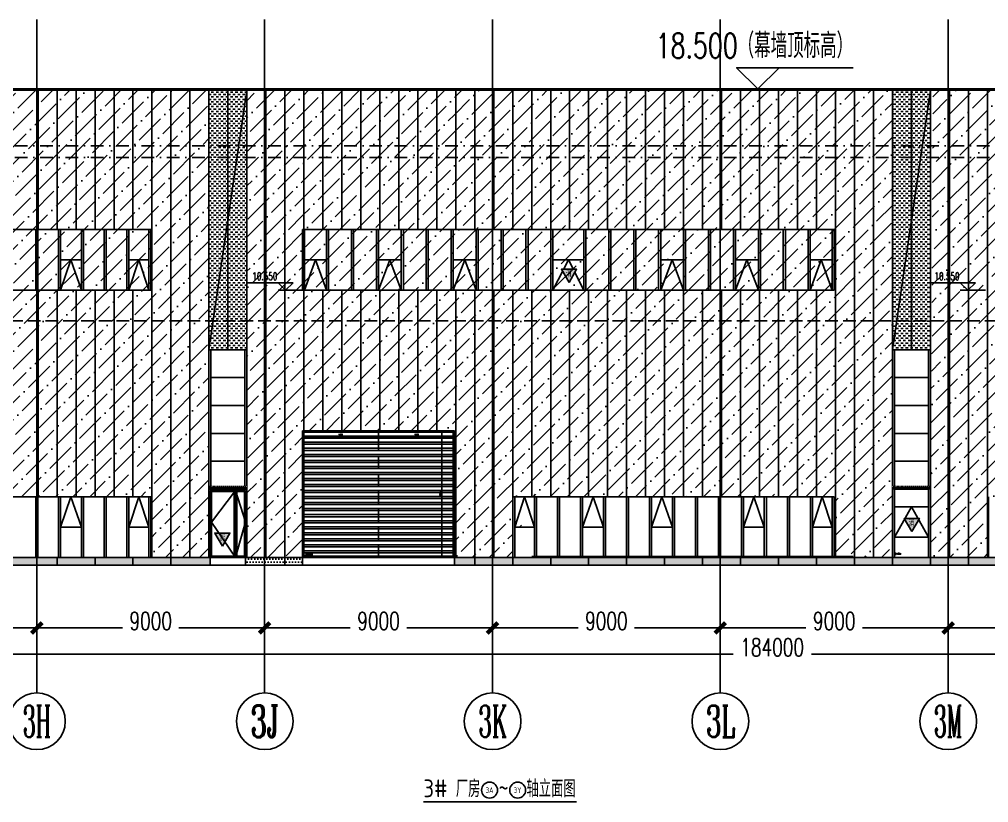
# Model space of a CAD drawing. Extents: x -2072575 to 87763, y 445513 to 805276.
# Drawn here: x -325903 to -287615, y 493534 to 524462 of the extents above; entities that cross this region are included whole.
import ezdxf
from ezdxf.enums import TextEntityAlignment as Align

# ---------------------------------------------------------------- set-up
doc = ezdxf.new("R2010")
doc.units = 0
doc.header["$LTSCALE"] = 1000
for name, pattern in [('__DASH', [0.35, 0.25, -0.1]), ('CENTER', [2, 1.25, -0.25, 0.25, -0.25]), ('DASHDOT', [1, 0.5, -0.25, 0, -0.25]), ('DOT', [0.25, 0, -0.25]), ('DOTE', [2.42, 2, -0.2, 0.02, -0.2])]:
    doc.linetypes.add(name, pattern=pattern)
doc.layers.get('Defpoints').update_dxf_attribs({"color": 210})
for name, color, linetype in [('!ZN1-填充-8', 8, 'Continuous'), ('!ZN1-文字-7', 7, 'Continuous'), ('!ZN1-标注-173', 173, 'Continuous'), ('!ZN3-玻璃幕墙-4', 4, 'Continuous'), ('!ZN4-辅助材料-1', 1, 'Continuous'), ('!ZN5-铝材断面-6', 6, 'Continuous'), ('!ZN7-索引-3', 3, 'Continuous'), ('3符号', 3, 'Continuous'), ('3铝板幕墙', 3, 'Continuous'), ('4玻璃幕墙', 4, 'Continuous'), ('A-AXIS-DOTE', 14, 'DOTE'), ('A-HATCH-2', 251, 'Continuous'), ('A-LIN-V', 9, 'Continuous'), ('A-WINDOW', 140, 'Continuous'), ('A-云线', 50, 'Continuous'), ('A-门窗表显示尺寸', 160, 'Continuous'), ('AS-WALL', 40, 'Continuous'), ('DIM', 173, 'Continuous'), ('DIM_ELEV', 3, 'Continuous'), ('DIM_SYMB', 3, 'Continuous'), ('DOT', 8, 'DOT'), ('DOTE', 1, 'CENTER'), ('IE-填充-JYZS', 7, 'Continuous'), ('PUB_TEXT', 7, 'Continuous'), ('压型钢板', 23, 'Continuous')]:
    doc.layers.add(name, color=color, linetype=linetype)
doc.layers.add('A-WALL-HATCH', color=8, linetype='Continuous', lineweight=13)
doc.layers.add('A-加建区域', color=47, linetype='Continuous', plot=False)
doc.styles.add('_TCH_AXIS', font='COMPLEX', dxfattribs={"bigfont": 'GBCBIG'})
doc.styles.add('_TCH_DIM', font='SIMPLEX', dxfattribs={"bigfont": 'GBCBIG'})
doc.styles.add('A-DIM_T3', font='SIMPLEX', dxfattribs={"width": 0.705882, "bigfont": 'GBCBIG'})
doc.styles.add('A-STANDARD', font='SIMPLEX', dxfattribs={"bigfont": 'GBCBIG'})
doc.styles.add('DHTEXT-1', font='romans.shx', dxfattribs={"width": 0.7, "bigfont": 'chinese.shx'})
doc.styles.get("Standard").update_dxf_attribs({"font": 'gbenor.shx', "bigfont": 'gbcbig.shx'})
doc.styles.add('卓越符号', font='ROMANS.shx', dxfattribs={"width": 0.7, "bigfont": 'CHINESE.shx'})
doc.styles.add('样式 1', font='romans.shx', dxfattribs={"width": 0.7, "bigfont": 'chinese.shx'})
doc.dimstyles.new('A-DIM&&20', dxfattribs={"dimtxt": 59.5, "dimasz": 20, "dimexe": 20, "dimexo": 20, "dimgap": 25.25, "dimtad": 1, "dimdec": 0, "dimzin": 0, "dimdsep": 46, "dimtxsty": 'A-DIM_T3', "dimblk": 'ARCHTICK', "dimcen": 0.09, "dimclrt": 7, "dimazin": 2, "dimtfac": 1, "dimtdec": 0, "dimtix": 1, "dimtmove": 2, "dimatfit": 3, "dimfxl": 0, "dimtolj": 1, "dimtzin": 0, "dimarcsym": 0})
doc.dimstyles.new('ZN280', dxfattribs={"dimscale": 280, "dimtxt": 2.5, "dimasz": 1.5, "dimexe": 1, "dimexo": 2, "dimgap": 0.9, "dimtad": 1, "dimdec": 0, "dimdsep": 46, "dimtxsty": 'DHTEXT-1', "dimblk": 'ARCHTICK', "dimcen": 2.5, "dimclrd": 173, "dimclre": 173, "dimclrt": 7, "dimazin": 2, "dimtfac": 1, "dimtdec": 0, "dimtix": 1, "dimtmove": 2, "dimatfit": 3, "dimfxl": 0, "dimarcsym": 0})
pattern_1 = [(0, (0, 0), (95.25, 95.25), [95.25, -95.25])]
pattern_2 = [(45, (388215.23, -503214.68), (252.5697, 926.0889), [1190.625, -238.125, 0, -238.125])]

# ---------------------------------------------------------------- blocks, each defined once
blk = doc.blocks.new('消防救援口标识')
blk.add_wipeout([(0, 0), (-150, 260), (150, 260)]).dxf.layer = '!ZN1-标注-173'
at = {"layer": '!ZN1-填充-8'}
h = blk.add_hatch(color=252, dxfattribs=at)
h.dxf.hatch_style = 1
h.paths.add_polyline_path([(0, 0), (-150, 260), (150, 260)])
at = {"layer": '!ZN1-标注-173'}
blk.add_lwpolyline([(0, 0), (-150, 260), (150, 260)], close=True, dxfattribs=at)
at = {"layer": '!ZN1-文字-7', "ltscale": 1.5, "style": '样式 1', "width": 0.7}
blk.add_text('消', height=120, dxfattribs=at).set_placement((-62, 164), align=Align.MIDDLE_LEFT)
blk = doc.blocks.new('w4243')
at = {"layer": '!ZN4-辅助材料-1', "xscale": 2, "yscale": 2, "zscale": 2}
blk.add_blockref('消防救援口标识', (-1646421, 506714), dxfattribs=at)
blk = doc.blocks.new('WM1328')
at = {"layer": '4玻璃幕墙'}
for p, q in [((-1822540, 519937), (-1821040, 519937)), ((-1822540, 517237), (-1822540, 519937)), ((-1822490, 517237), (-1822490, 519887)), ((-1822490, 519887), (-1822090, 519887)), ((-1822440, 517287), (-1822440, 519837)), ((-1822440, 519837), (-1822140, 519837)), ((-1822140, 519837), (-1822140, 517287)), ((-1822090, 517237), (-1822090, 519887)), ((-1822090, 519887), (-1821090, 519887)), ((-1822040, 519837), (-1821140, 519837)), ((-1821040, 519937), (-1821040, 517237)), ((-1822140, 517287), (-1822440, 517287)), ((-1821140, 517287), (-1822040, 517287)), ((-1821040, 517237), (-1822540, 517237))]:
    blk.add_line(p, q, dxfattribs=at)
blk.add_lwpolyline([(-1822090, 519887), (-1822490, 518640), (-1822090, 517237)], dxfattribs=at)
at = {"layer": 'A-WALL-HATCH'}
blk.add_blockref('w4243', (-175149, 10966), dxfattribs=at)
at = {"layer": '4玻璃幕墙'}
for p, q in [((-1822040, 517287), (-1822040, 519837)), ((-1821140, 519837), (-1821140, 517287)), ((-1821090, 519887), (-1821090, 517237))]:
    blk.add_line(p, q, dxfattribs=at)
blk.add_lwpolyline([(-1822090, 519887), (-1821140, 518630), (-1822090, 517237)], dxfattribs=at)
blk = doc.blocks.new('_ArchTick')
at = {"color": 0, "linetype": 'ByBlock', "const_width": 0.4}
blk.add_lwpolyline([(-0.5, -0.5), (0.5, 0.5)], dxfattribs=at)
blk = doc.blocks.new('*D29')
at = {"layer": 'A-门窗表显示尺寸', "color": 0, "lineweight": -2, "transparency": 16777216}
for p, q in [((-1641480, 522217), (-1641480, 522000)), ((-1641480, 522020), (-1638480, 522020)), ((-1638480, 522217), (-1638480, 522000))]:
    blk.add_line(p, q, dxfattribs=at)
at = {"layer": 'Defpoints', "color": 0, "transparency": 16777216}
for p in [(-1641480, 522237), (-1638480, 522237), (-1638480, 522020)]:
    blk.add_point(p, dxfattribs=at)
at = {"layer": 'A-门窗表显示尺寸', "color": 0, "lineweight": -2, "transparency": 16777216, "xscale": 20, "yscale": 20, "zscale": 20, "rotation": 180}
blk.add_blockref('_ArchTick', (-1641480, 522020), dxfattribs=at)
at = {"layer": 'A-门窗表显示尺寸', "color": 0, "lineweight": -2, "transparency": 16777216, "xscale": 20, "yscale": 20, "zscale": 20}
blk.add_blockref('_ArchTick', (-1638480, 522020), dxfattribs=at)
at = {"layer": 'A-门窗表显示尺寸', "color": 7, "transparency": 16777216, "insert": (-1639980, 522075), "char_height": 59.5, "attachment_point": 5, "style": 'A-DIM_T3'}
blk.add_mtext('\\A1;3000', dxfattribs=at)
blk = doc.blocks.new('*D30')
at = {"layer": 'A-门窗表显示尺寸', "color": 0, "lineweight": -2, "transparency": 16777216}
for p, q in [((-1644480, 522217), (-1644480, 522000)), ((-1644480, 522020), (-1641480, 522020)), ((-1641480, 522217), (-1641480, 522000))]:
    blk.add_line(p, q, dxfattribs=at)
at = {"layer": 'Defpoints', "color": 0, "transparency": 16777216}
for p in [(-1644480, 522237), (-1641480, 522237), (-1641480, 522020)]:
    blk.add_point(p, dxfattribs=at)
at = {"layer": 'A-门窗表显示尺寸', "color": 0, "lineweight": -2, "transparency": 16777216, "xscale": 20, "yscale": 20, "zscale": 20, "rotation": 180}
blk.add_blockref('_ArchTick', (-1644480, 522020), dxfattribs=at)
at = {"layer": 'A-门窗表显示尺寸', "color": 0, "lineweight": -2, "transparency": 16777216, "xscale": 20, "yscale": 20, "zscale": 20}
blk.add_blockref('_ArchTick', (-1641480, 522020), dxfattribs=at)
at = {"layer": 'A-门窗表显示尺寸', "color": 7, "transparency": 16777216, "insert": (-1642980, 522075), "char_height": 59.5, "attachment_point": 5, "style": 'A-DIM_T3'}
blk.add_mtext('\\A1;3000', dxfattribs=at)
blk = doc.blocks.new('*D31')
at = {"layer": 'A-门窗表显示尺寸', "color": 0, "lineweight": -2, "transparency": 16777216}
for p, q in [((-1638740, 522237), (-1639001, 522237)), ((-1638981, 517237), (-1638981, 522237)), ((-1638740, 517237), (-1639001, 517237))]:
    blk.add_line(p, q, dxfattribs=at)
at = {"layer": 'Defpoints', "color": 0, "transparency": 16777216}
for p in [(-1638981, 522237), (-1638720, 522237), (-1638720, 517237)]:
    blk.add_point(p, dxfattribs=at)
at = {"layer": 'A-门窗表显示尺寸', "color": 0, "lineweight": -2, "transparency": 16777216, "xscale": 20, "yscale": 20, "zscale": 20}
for p, rotation in [((-1638981, 522237), 90), ((-1638981, 517237), 270)]:
    blk.add_blockref('_ArchTick', p, dxfattribs=dict(at, rotation=rotation))
at = {"layer": 'A-门窗表显示尺寸', "color": 7, "transparency": 16777216, "insert": (-1639036, 519737), "char_height": 59.5, "attachment_point": 5, "rotation": 90, "style": 'A-DIM_T3'}
blk.add_mtext('\\A1;5000', dxfattribs=at)
blk = doc.blocks.new('*D1031')
at = {"layer": 'Defpoints', "color": 0, "ltscale": 2800, "transparency": 16777216}
for p in [(0, -1926), (184000, -1926), (184000, -3824)]:
    blk.add_point(p, dxfattribs=at)
at = {"layer": 'DIM', "color": 173, "linetype": 'ByBlock', "lineweight": -2, "ltscale": 2800, "transparency": 16777216}
for p, q in [((0, -2486), (0, -4104)), ((184000, -2486), (184000, -4104)), ((0, -3824), (90503, -3824)), ((184000, -3824), (93597, -3824))]:
    blk.add_line(p, q, dxfattribs=at)
at = {"layer": 'DIM', "color": 173, "lineweight": -2, "ltscale": 2800, "transparency": 16777216, "xscale": 420, "yscale": 420, "zscale": 420, "rotation": 180}
blk.add_blockref('_ArchTick', (0, -3824), dxfattribs=at)
at = {"layer": 'DIM', "color": 173, "lineweight": -2, "ltscale": 2800, "transparency": 16777216, "xscale": 420, "yscale": 420, "zscale": 420}
blk.add_blockref('_ArchTick', (184000, -3824), dxfattribs=at)
at = {"layer": 'DIM', "color": 7, "ltscale": 2800, "transparency": 16777216, "insert": (92050, -3549), "char_height": 700, "attachment_point": 5, "style": 'DHTEXT-1'}
blk.add_mtext('184000', dxfattribs=at)
blk = doc.blocks.new('*D1041')
at = {"layer": 'Defpoints', "color": 0, "ltscale": 2800, "transparency": 16777216}
for p in [(99000, -1926), (108000, -1926), (108000, -2784)]:
    blk.add_point(p, dxfattribs=at)
at = {"layer": 'DIM', "color": 173, "linetype": 'ByBlock', "lineweight": -2, "ltscale": 2800, "transparency": 16777216}
for p, q in [((99000, -2486), (99000, -3064)), ((108000, -2486), (108000, -3064)), ((99000, -2784), (102385, -2784)), ((108000, -2784), (104615, -2784))]:
    blk.add_line(p, q, dxfattribs=at)
at = {"layer": 'DIM', "color": 173, "lineweight": -2, "ltscale": 2800, "transparency": 16777216, "xscale": 420, "yscale": 420, "zscale": 420, "rotation": 180}
blk.add_blockref('_ArchTick', (99000, -2784), dxfattribs=at)
at = {"layer": 'DIM', "color": 173, "lineweight": -2, "ltscale": 2800, "transparency": 16777216, "xscale": 420, "yscale": 420, "zscale": 420}
blk.add_blockref('_ArchTick', (108000, -2784), dxfattribs=at)
at = {"layer": 'DIM', "color": 7, "ltscale": 2800, "transparency": 16777216, "insert": (103500, -2509), "char_height": 700, "attachment_point": 5, "style": 'DHTEXT-1'}
blk.add_mtext('9000', dxfattribs=at)
blk = doc.blocks.new('*D1042')
at = {"layer": 'Defpoints', "color": 0, "ltscale": 2800, "transparency": 16777216}
for p in [(90000, -1926), (99000, -1926), (99000, -2784)]:
    blk.add_point(p, dxfattribs=at)
at = {"layer": 'DIM', "color": 173, "linetype": 'ByBlock', "lineweight": -2, "ltscale": 2800, "transparency": 16777216}
for p, q in [((90000, -2486), (90000, -3064)), ((99000, -2486), (99000, -3064)), ((90000, -2784), (93385, -2784)), ((99000, -2784), (95615, -2784))]:
    blk.add_line(p, q, dxfattribs=at)
at = {"layer": 'DIM', "color": 173, "lineweight": -2, "ltscale": 2800, "transparency": 16777216, "xscale": 420, "yscale": 420, "zscale": 420, "rotation": 180}
blk.add_blockref('_ArchTick', (90000, -2784), dxfattribs=at)
at = {"layer": 'DIM', "color": 173, "lineweight": -2, "ltscale": 2800, "transparency": 16777216, "xscale": 420, "yscale": 420, "zscale": 420}
blk.add_blockref('_ArchTick', (99000, -2784), dxfattribs=at)
at = {"layer": 'DIM', "color": 7, "ltscale": 2800, "transparency": 16777216, "insert": (94500, -2509), "char_height": 700, "attachment_point": 5, "style": 'DHTEXT-1'}
blk.add_mtext('9000', dxfattribs=at)
blk = doc.blocks.new('*D1043')
at = {"layer": 'Defpoints', "color": 0, "ltscale": 2800, "transparency": 16777216}
for p in [(81000, -1926), (90000, -1926), (90000, -2784)]:
    blk.add_point(p, dxfattribs=at)
at = {"layer": 'DIM', "color": 173, "linetype": 'ByBlock', "lineweight": -2, "ltscale": 2800, "transparency": 16777216}
for p, q in [((81000, -2486), (81000, -3064)), ((90000, -2486), (90000, -3064)), ((81000, -2784), (84385, -2784)), ((90000, -2784), (86615, -2784))]:
    blk.add_line(p, q, dxfattribs=at)
at = {"layer": 'DIM', "color": 173, "lineweight": -2, "ltscale": 2800, "transparency": 16777216, "xscale": 420, "yscale": 420, "zscale": 420, "rotation": 180}
blk.add_blockref('_ArchTick', (81000, -2784), dxfattribs=at)
at = {"layer": 'DIM', "color": 173, "lineweight": -2, "ltscale": 2800, "transparency": 16777216, "xscale": 420, "yscale": 420, "zscale": 420}
blk.add_blockref('_ArchTick', (90000, -2784), dxfattribs=at)
at = {"layer": 'DIM', "color": 7, "ltscale": 2800, "transparency": 16777216, "insert": (85500, -2509), "char_height": 700, "attachment_point": 5, "style": 'DHTEXT-1'}
blk.add_mtext('9000', dxfattribs=at)
blk = doc.blocks.new('*D1044')
at = {"layer": 'Defpoints', "color": 0, "ltscale": 2800, "transparency": 16777216}
for p in [(72000, -1926), (81000, -1926), (81000, -2784)]:
    blk.add_point(p, dxfattribs=at)
at = {"layer": 'DIM', "color": 173, "linetype": 'ByBlock', "lineweight": -2, "ltscale": 2800, "transparency": 16777216}
for p, q in [((72000, -2486), (72000, -3064)), ((81000, -2486), (81000, -3064)), ((72000, -2784), (75385, -2784)), ((81000, -2784), (77615, -2784))]:
    blk.add_line(p, q, dxfattribs=at)
at = {"layer": 'DIM', "color": 173, "lineweight": -2, "ltscale": 2800, "transparency": 16777216, "xscale": 420, "yscale": 420, "zscale": 420, "rotation": 180}
blk.add_blockref('_ArchTick', (72000, -2784), dxfattribs=at)
at = {"layer": 'DIM', "color": 173, "lineweight": -2, "ltscale": 2800, "transparency": 16777216, "xscale": 420, "yscale": 420, "zscale": 420}
blk.add_blockref('_ArchTick', (81000, -2784), dxfattribs=at)
at = {"layer": 'DIM', "color": 7, "ltscale": 2800, "transparency": 16777216, "insert": (76500, -2509), "char_height": 700, "attachment_point": 5, "style": 'DHTEXT-1'}
blk.add_mtext('9000', dxfattribs=at)
blk = doc.blocks.new('*D1045')
at = {"layer": 'Defpoints', "color": 0, "ltscale": 2800, "transparency": 16777216}
for p in [(63000, -1926), (72000, -1926), (72000, -2784)]:
    blk.add_point(p, dxfattribs=at)
at = {"layer": 'DIM', "color": 173, "linetype": 'ByBlock', "lineweight": -2, "ltscale": 2800, "transparency": 16777216}
for p, q in [((63000, -2486), (63000, -3064)), ((72000, -2486), (72000, -3064)), ((63000, -2784), (66385, -2784)), ((72000, -2784), (68615, -2784))]:
    blk.add_line(p, q, dxfattribs=at)
at = {"layer": 'DIM', "color": 173, "lineweight": -2, "ltscale": 2800, "transparency": 16777216, "xscale": 420, "yscale": 420, "zscale": 420, "rotation": 180}
blk.add_blockref('_ArchTick', (63000, -2784), dxfattribs=at)
at = {"layer": 'DIM', "color": 173, "lineweight": -2, "ltscale": 2800, "transparency": 16777216, "xscale": 420, "yscale": 420, "zscale": 420}
blk.add_blockref('_ArchTick', (72000, -2784), dxfattribs=at)
at = {"layer": 'DIM', "color": 7, "ltscale": 2800, "transparency": 16777216, "insert": (67500, -2509), "char_height": 700, "attachment_point": 5, "style": 'DHTEXT-1'}
blk.add_mtext('9000', dxfattribs=at)
blk = doc.blocks.new('*D1046')
at = {"layer": 'Defpoints', "color": 0, "ltscale": 2800, "transparency": 16777216}
for p in [(54000, -1926), (63000, -1926), (63000, -2784)]:
    blk.add_point(p, dxfattribs=at)
at = {"layer": 'DIM', "color": 173, "linetype": 'ByBlock', "lineweight": -2, "ltscale": 2800, "transparency": 16777216}
for p, q in [((54000, -2486), (54000, -3064)), ((63000, -2486), (63000, -3064)), ((54000, -2784), (57385, -2784)), ((63000, -2784), (59615, -2784))]:
    blk.add_line(p, q, dxfattribs=at)
at = {"layer": 'DIM', "color": 173, "lineweight": -2, "ltscale": 2800, "transparency": 16777216, "xscale": 420, "yscale": 420, "zscale": 420, "rotation": 180}
blk.add_blockref('_ArchTick', (54000, -2784), dxfattribs=at)
at = {"layer": 'DIM', "color": 173, "lineweight": -2, "ltscale": 2800, "transparency": 16777216, "xscale": 420, "yscale": 420, "zscale": 420}
blk.add_blockref('_ArchTick', (63000, -2784), dxfattribs=at)
at = {"layer": 'DIM', "color": 7, "ltscale": 2800, "transparency": 16777216, "insert": (58500, -2509), "char_height": 700, "attachment_point": 5, "style": 'DHTEXT-1'}
blk.add_mtext('9000', dxfattribs=at)
blk = doc.blocks.new('卓越-轴号')
blk.add_circle((0, 0), 4)
at = {"color": 0, "style": '_TCH_AXIS', "width": 1.041667, "flags": 8}
blk.add_attdef('A', text='', height=4.48, dxfattribs=at).set_placement((-2, -2.24), (2, -2.24), align=Align.FIT)
blk = doc.blocks.new('*U137')
at = {"ltscale": 10}
blk.add_line((3.48, 0), (-6.85, 0), dxfattribs=at)
blk.add_lwpolyline([(3, 3), (0, 0), (-3, 3), (13.45, 3)])
at = {"color": 0, "style": '卓越符号', "width": 0.7, "flags": 8}
blk.add_attdef('±0.000', text='', height=3.5, dxfattribs=at).set_placement((13.45, 4.35), align=Align.RIGHT)
blk = doc.blocks.new('*U89')
at = {"layer": '!ZN3-玻璃幕墙-4', "color": 7, "ltscale": 10}
blk.add_lwpolyline([(0, 0), (410, 1200), (820, 0)], dxfattribs=at)
blk = doc.blocks.new('*U92')
at = {"layer": '!ZN3-玻璃幕墙-4', "color": 7, "ltscale": 10}
blk.add_lwpolyline([(0, 0), (390, 1200), (780, 0)], dxfattribs=at)
blk = doc.blocks.new('*U88')
at = {"layer": '!ZN3-玻璃幕墙-4', "color": 7, "ltscale": 10}
blk.add_lwpolyline([(0, 0), (670, 1200), (1340, 0)], dxfattribs=at)
blk = doc.blocks.new('er446')
at = {"layer": '4玻璃幕墙', "ltscale": 1.5}
for p, q in [((-1821070, 519237), (-1822410, 519237)), ((-1821070, 518037), (-1822410, 518037))]:
    blk.add_line(p, q, dxfattribs=at)
at = {"layer": '!ZN3-玻璃幕墙-4', "ltscale": 500}
blk.add_blockref('*U88', (-1822410, 518037), dxfattribs=at)
at = {"layer": 'A-门窗表显示尺寸', "color": 3, "style": 'A-STANDARD', "width": 0.705882}
blk.add_text('C1584', height=59.5, dxfattribs=at).set_placement((-1822380, 517350))
at = {"layer": '!ZN4-辅助材料-1', "xscale": 2, "yscale": 2, "zscale": 2}
blk.add_blockref('消防救援口标识', (-1821724, 518256), dxfattribs=at)
blk = doc.blocks.new('*U105')
at = {"layer": '!ZN3-玻璃幕墙-4', "color": 7, "ltscale": 10}
blk.add_lwpolyline([(0, 0), (415, 1200), (830, 0)], dxfattribs=at)
blk = doc.blocks.new('*U106')
at = {"layer": '!ZN3-玻璃幕墙-4', "color": 7, "ltscale": 10}
blk.add_lwpolyline([(0, 0), (410, 1200), (820, 0)], dxfattribs=at)
blk = doc.blocks.new('*U107')
at = {"layer": '!ZN3-玻璃幕墙-4', "color": 7, "ltscale": 10}
blk.add_lwpolyline([(0, 0), (390, 1200), (780, 0)], dxfattribs=at)
blk = doc.blocks.new('*U116')
at = {"layer": '!ZN3-玻璃幕墙-4', "color": 7, "ltscale": 10}
blk.add_lwpolyline([(0, 0), (433, 1200), (865, 0)], dxfattribs=at)
blk = doc.blocks.new('*U117')
at = {"layer": '!ZN3-玻璃幕墙-4', "color": 7, "ltscale": 10}
blk.add_lwpolyline([(0, 0), (453, 1200), (905, 0)], dxfattribs=at)
blk = doc.blocks.new('*U114')
at = {"layer": '!ZN3-玻璃幕墙-4', "color": 7, "ltscale": 10}
blk.add_lwpolyline([(0, 0), (610, 1200), (1220, 0)], dxfattribs=at)
blk = doc.blocks.new('20250919085039')
at = {"layer": '!ZN1-填充-8'}
h = blk.add_hatch(dxfattribs=at)
h.set_pattern_fill('ANSI36', color=256, scale=300, style=0)
h.set_pattern_definition(pattern_2)
h.paths.add_polyline_path([(69800, 0), (67500, 0), (67500, 2400), (46600, 2400), (46600, 0), (67500, 0), (44400, 0), (44400, 18450), (69800, 18450)])
blk = doc.blocks.new('20250919085126')
at = {"layer": '!ZN1-填充-8'}
h = blk.add_hatch(dxfattribs=at)
h.set_pattern_fill('ANSI36', color=256, scale=300, style=0)
h.set_pattern_definition(pattern_2)
h.paths.add_polyline_path([(73500, 0), (71300, 0), (71300, 18450), (73500, 18450)])
h = blk.add_hatch(dxfattribs=at)
h.set_pattern_fill('ANSI36', color=256, scale=300, style=0)
h.set_pattern_definition(pattern_2)
h.paths.add_polyline_path([(73500, 18450), (79500, 18450), (79500, 5000), (73500, 5000)])
h = blk.add_hatch(dxfattribs=at)
h.set_pattern_fill('ANSI36', color=256, scale=300, style=0)
h.set_pattern_definition(pattern_2)
h.paths.add_polyline_path([(82058, 1111), (82058, 1289), (82147, 1289), (82147, 1111)], flags=0)
h.paths.add_polyline_path([(88255, 2143), (88045, 2143), (88045, 2232), (88255, 2232)], flags=0)
h.paths.add_polyline_path([(94415, 98), (94162, 98), (94162, 187), (94415, 187)], flags=0)
h.paths.add_polyline_path([(81800, 0), (81800, 2400), (81800, 2400), (81800, 0)])
h.paths.add_polyline_path([(94515, 2400), (94515, 0), (96800, 0), (96800, 18450), (79500, 18450), (79500, 0), (81800, 0), (81800, 2400)])
blk = doc.blocks.new('20250919090932')
at = {"layer": '!ZN1-填充-8'}
h = blk.add_hatch(dxfattribs=at)
h.set_pattern_fill('ANSI36', color=256, scale=300, style=0)
h.set_pattern_definition(pattern_2)
h.paths.add_polyline_path([(123850, 0), (123850, -27), (123850, 0), (100611, 0), (100600, 0), (121500, 0), (121500, 2400), (100600, 2400), (100600, 0), (96811, 0), (96800, 0), (98300, 0), (98400, 18450), (123800, 18458)])
blk = doc.blocks.new('20250924150415')
at = {"ltscale": 10}
blk.add_wipeout([(0, 0), (0, 120), (1500, 120), (1500, 0)], dxfattribs=at).dxf.layer = '3铝板幕墙'
at = {"layer": '!ZN1-填充-8'}
h = blk.add_hatch(dxfattribs=at)
h.set_pattern_fill('DOTS', color=141, scale=20, style=0)
h.set_pattern_definition([(0, (1780047.875, -510492.864), (15.875, 31.75), [0, -31.75])])
h.paths.add_polyline_path([(0, 120), (1500, 120), (1500, 0), (0, 0)])
blk = doc.blocks.new('434')
at = {"layer": 'A-HATCH-2'}
h = blk.add_hatch(dxfattribs=at)
h.set_pattern_fill('ANSI32', color=256, scale=50, angle=45)
h.set_pattern_definition([(180, (-500, 6e-11), (-1e-14, -238.125), []), (180, (-579.38, 79.38), (-1e-14, -238.125), [])])
h.paths.add_polyline_path([(-1644480.2, 522187.5), (-1638530.2, 522187.5), (-1638530.2, 517287.5), (-1644480.2, 517287.5)])
at = {"layer": 'A-AXIS-DOTE', "linetype": '__DASH', "ltscale": 2}
blk.add_line((-1641480.2, 517237.5), (-1641480.2, 522237.5), dxfattribs=at)
at = {"layer": 'A-WINDOW'}
for points in [[(-1644480.2, 522237.5), (-1638480.2, 522237.5), (-1638480.2, 517237.5), (-1644480.2, 517237.5)], [(-1644430.2, 522187.5), (-1638530.2, 522187.5), (-1638530.2, 517287.5), (-1644430.2, 517287.5)]]:
    blk.add_lwpolyline(points, close=True, dxfattribs=at)
at = {"layer": 'A-门窗表显示尺寸', "color": 3, "style": 'A-STANDARD', "width": 0.705882}
blk.add_text('JLM6050', height=59.5, dxfattribs=at).set_placement((-1644380, 517317.5))
at = {"layer": 'A-门窗表显示尺寸'}
for p1, p2, distance, picture, middle in [((-1638720.2, 517237.5), (-1638720.2, 522237.5), 260.4, '*D31', (-1639035.6, 519737.5)), ((-1644480.2, 522237.5), (-1641480.2, 522237.5), -217.5, '*D30', (-1642980.2, 522075)), ((-1641480.2, 522237.5), (-1638480.2, 522237.5), -217.5, '*D29', (-1639980.2, 522075))]:
    dim = blk.add_aligned_dim(p1=p1, p2=p2, distance=distance, dimstyle='A-DIM&&20', dxfattribs=at)
    dim.commit()
    dim.dimension.update_dxf_attribs({"geometry": picture, "text_midpoint": middle})
blk = doc.blocks.new('20250821140405')
at = {"layer": 'DOT', "linetype": 'DASHDOT'}
for p, q in [((192648.2, 18500), (-7043.9, 18500)), ((192648.2, 16250), (-7043.9, 16250)), ((192648.2, 15800), (-7043.9, 15800)), ((192648.2, 0), (-7043.9, 0))]:
    blk.add_line(p, q, dxfattribs=at)
at = {"layer": 'DOTE', "ltscale": 280}
for p, q in [((63000, -5350), (63000, 21247.6)), ((72000, -5350), (72000, 21247.6)), ((81000, -5350), (81000, 21247.6)), ((90000, -5350), (90000, 21247.6)), ((99000, -5350), (99000, 21247.6))]:
    blk.add_line(p, q, dxfattribs=at)
at = {"layer": '3符号', "color": 7}
ref = blk.add_blockref('*U137', (91482.4, 18500), dxfattribs=dict(at, xscale=280, yscale=280, zscale=280))
ref.add_attrib('±0.000', '18.500（幕墙顶标高）', dxfattribs={"layer": '0', "color": 0, "height": 980, "style": '卓越符号', "width": 0.7}).set_placement((95248.4, 19718), align=Align.RIGHT)
ref = blk.add_blockref('卓越-轴号', (63006.3, -6470), dxfattribs=dict(at, xscale=-280, yscale=280, zscale=280))
ref.add_attrib('A', '3H', dxfattribs={"layer": '0', "color": 0, "height": 1254.4, "style": '_TCH_AXIS', "width": 0.480769}).set_placement((62446.3, -7097.2), (63566.3, -7097.2), align=Align.FIT)
ref = blk.add_blockref('卓越-轴号', (72006.3, -6470), dxfattribs=dict(at, xscale=-280, yscale=280, zscale=280))
ref.add_attrib('A', '3J', dxfattribs={"layer": '0', "color": 0, "height": 1254.4, "style": '_TCH_AXIS', "width": 0.625}).set_placement((71446.3, -7097.2), (72566.3, -7097.2), align=Align.FIT)
ref = blk.add_blockref('卓越-轴号', (81006.3, -6470), dxfattribs=dict(at, xscale=-280, yscale=280, zscale=280))
ref.add_attrib('A', '3K', dxfattribs={"layer": '0', "color": 0, "height": 1254.4, "style": '_TCH_AXIS', "width": 0.493421}).set_placement((80446.3, -7097.2), (81566.3, -7097.2), align=Align.FIT)
ref = blk.add_blockref('卓越-轴号', (90006.3, -6470), dxfattribs=dict(at, xscale=-280, yscale=280, zscale=280))
ref.add_attrib('A', '3L', dxfattribs={"layer": '0', "color": 0, "height": 1254.4, "style": '_TCH_AXIS', "width": 0.551471}).set_placement((89446.3, -7097.2), (90566.3, -7097.2), align=Align.FIT)
ref = blk.add_blockref('卓越-轴号', (99006.3, -6470), dxfattribs=dict(at, xscale=-280, yscale=280, zscale=280))
ref.add_attrib('A', '3M', dxfattribs={"layer": '0', "color": 0, "height": 1254.4, "style": '_TCH_AXIS', "width": 0.46875}).set_placement((98446.3, -7097.2), (99566.3, -7097.2), align=Align.FIT)
at = {"layer": 'A-LIN-V'}
blk.add_blockref('434', (1717980.2, -517237.5), dxfattribs=at)
at = {"layer": 'DIM', "ltscale": 2800}
for base, p1, p2, picture, middle in [((184000, -3824.1), (0, -1926.1), (184000, -1926.1), '*D1031', (92050, -3549.1)), ((63000, -2784.1), (54000, -1926.1), (63000, -1926.1), '*D1046', (58500, -2509.1)), ((72000, -2784.1), (63000, -1926.1), (72000, -1926.1), '*D1045', (67500, -2509.1)), ((81000, -2784.1), (72000, -1926.1), (81000, -1926.1), '*D1044', (76500, -2509.1)), ((90000, -2784.1), (81000, -1926.1), (90000, -1926.1), '*D1043', (85500, -2509.1)), ((99000, -2784.1), (90000, -1926.1), (99000, -1926.1), '*D1042', (94500, -2509.1)), ((108000, -2784.1), (99000, -1926.1), (108000, -1926.1), '*D1041', (103500, -2509.1))]:
    dim = blk.add_linear_dim(base=base, p1=p1, p2=p2, angle=0, dimstyle='ZN280', dxfattribs=at)
    dim.commit()
    dim.dimension.update_dxf_attribs({"geometry": picture, "text_midpoint": middle, "dimtype": 129})

msp = doc.modelspace()

# ---------------------------------------------------------------- hatches: boundary and pattern name
at = {"layer": '!ZN1-填充-8'}
h = msp.add_hatch(dxfattribs=at)
h.set_pattern_fill('DOTS', color=141, scale=75, style=0)
h.set_pattern_definition([(0, (-343915.23, 502914.68), (59.53125, 119.0625), [0, -119.0625])])
h.paths.add_polyline_path([(-343915.2, 503214.7), (-318365.2, 503214.7), (-318365.2, 502914.7), (-343915.2, 502914.7)])
h = msp.add_hatch(dxfattribs=at)
h.set_pattern_fill('DOTS', color=141, scale=75, style=0)
h.set_pattern_definition([(0, (-316965.23, 502914.68), (59.531, 119.0625), [0, -119.0625])])
h.paths.add_polyline_path([(-316965.2, 503214.7), (-314715.6, 503214.7), (-314715.6, 502914.7), (-316965.2, 502914.7)])
h = msp.add_hatch(dxfattribs=at)
h.set_pattern_fill('DOTS', color=141, scale=75, style=0)
h.set_pattern_definition([(0, (-308715.23, 502914.68), (59.53125, 119.0625), [0, -119.0625])])
h.paths.add_polyline_path([(-308715.2, 503214.7), (-264365.2, 503214.7), (-264365.2, 502914.7), (-308715.2, 502914.7)])
at = {"layer": 'IE-填充-JYZS', "ltscale": 10}
h = msp.add_hatch(dxfattribs=at)
h.set_pattern_fill('DOTS', color=141, scale=10)
h.set_pattern_definition([(0, (-389015.228, 521664.675), (7.9375, 15.875), [0, -15.875])])
h.paths.add_polyline_path([(-389015.2, 521714.7), (-203315.2, 521714.7), (-203315.2, 521664.7), (-389015.2, 521664.7)])
h = msp.add_hatch(dxfattribs=at)
h.set_pattern_fill('DASH', color=253, scale=100)
h.set_pattern_definition(pattern_1)
h.paths.add_polyline_path([(-316915.2, 511414.7), (-318415.2, 511414.7), (-318415.2, 521664.7), (-316915.2, 521664.7)])
h = msp.add_hatch(dxfattribs=at)
h.set_pattern_fill('DASH', color=253, scale=100)
h.set_pattern_definition(pattern_1)
h.paths.add_polyline_path([(-289915.2, 511414.7), (-291415.2, 511414.7), (-291415.2, 521664.7), (-289915.2, 521664.7)])

# ---------------------------------------------------------------- linework, layer by layer
at = {"layer": '3铝板幕墙', "ltscale": 1000}
for p, q in [((-324415.2, 521714.7), (-324415.2, 521664.7)), ((-322915.2, 521714.7), (-322915.2, 521664.7)), ((-321415.2, 521714.7), (-321415.2, 521664.7)), ((-319915.2, 521714.7), (-319915.2, 521664.7)), ((-318415.2, 521714.7), (-318415.2, 521664.7)), ((-316915.2, 521714.7), (-316915.2, 521664.7)), ((-315415.2, 521714.7), (-315415.2, 521664.7)), ((-313915.2, 521714.7), (-313915.2, 521664.7)), ((-312415.2, 521714.7), (-312415.2, 521664.7)), ((-310915.2, 521714.7), (-310915.2, 521664.7)), ((-309415.2, 521714.7), (-309415.2, 521664.7)), ((-307915.2, 521714.7), (-307915.2, 521664.7)), ((-306415.2, 521714.7), (-306415.2, 521664.7)), ((-304915.2, 521714.7), (-304915.2, 521664.7)), ((-303415.2, 521714.7), (-303415.2, 521664.7)), ((-301915.2, 521714.7), (-301915.2, 521664.7)), ((-300415.2, 521714.7), (-300415.2, 521664.7)), ((-298915.2, 521714.7), (-298915.2, 521664.7)), ((-297415.2, 521714.7), (-297415.2, 521664.7)), ((-295915.2, 521714.7), (-295915.2, 521664.7)), ((-294415.2, 521714.7), (-294415.2, 521664.7)), ((-292915.2, 521714.7), (-292915.2, 521664.7)), ((-291415.2, 521714.7), (-291415.2, 521664.7)), ((-289915.2, 521714.7), (-289915.2, 521664.7)), ((-288415.2, 521714.7), (-288415.2, 521664.7)), ((-324415.2, 503214.7), (-324415.2, 502914.7)), ((-322915.2, 503214.7), (-322915.2, 502914.7)), ((-321415.2, 503214.7), (-321415.2, 502914.7)), ((-319915.2, 503214.7), (-319915.2, 502914.7)), ((-315415.2, 503214.7), (-315415.2, 502914.7)), ((-307915.2, 503214.7), (-307915.2, 502914.7)), ((-306415.2, 503214.7), (-306415.2, 502914.7)), ((-304915.2, 503214.7), (-304915.2, 502914.7)), ((-303415.2, 503214.7), (-303415.2, 502914.7)), ((-301915.2, 503214.7), (-301915.2, 502914.7)), ((-300415.2, 503214.7), (-300415.2, 502914.7)), ((-298915.2, 503214.7), (-298915.2, 502914.7)), ((-297415.2, 503214.7), (-297415.2, 502914.7)), ((-295915.2, 503214.7), (-295915.2, 502914.7)), ((-294415.2, 503214.7), (-294415.2, 502914.7)), ((-292915.2, 503214.7), (-292915.2, 502914.7)), ((-288415.2, 503214.7), (-288415.2, 502914.7))]:
    msp.add_line(p, q, dxfattribs=at)
msp.add_lwpolyline([(-389015.2, 521714.7), (-203315.2, 521714.7), (-203315.2, 521664.7), (-389015.2, 521664.7)], close=True, dxfattribs=at)
at = {"layer": '4玻璃幕墙', "ltscale": 10}
for p, q in [((-341615.2, 516164.7), (-320715.2, 516164.7)), ((-325255.2, 516164.7), (-325255.2, 513764.7)), ((-325175.2, 516164.7), (-325175.2, 513764.7)), ((-324355.2, 516164.7), (-324355.2, 513764.7)), ((-324275.2, 516164.7), (-324275.2, 513764.7)), ((-323455.2, 516164.7), (-323455.2, 513764.7)), ((-323375.2, 516164.7), (-323375.2, 513764.7)), ((-322555.2, 516164.7), (-322555.2, 513764.7)), ((-322475.2, 516164.7), (-322475.2, 513764.7)), ((-321655.2, 516164.7), (-321655.2, 513764.7)), ((-321575.2, 516164.7), (-321575.2, 513764.7)), ((-320795.2, 513764.7), (-320795.2, 516164.7)), ((-320715.2, 513764.7), (-320715.2, 516164.7)), ((-314715.2, 516164.7), (-314715.2, 513764.7)), ((-314715.2, 516164.7), (-293715.2, 516164.7)), ((-314635.2, 516164.7), (-314635.2, 513764.7)), ((-313770.2, 516164.7), (-313770.2, 513764.7)), ((-313690.2, 516164.7), (-313690.2, 513764.7)), ((-312785.2, 516164.7), (-312785.2, 513764.7)), ((-312705.2, 516164.7), (-312705.2, 513764.7)), ((-311800.2, 516164.7), (-311800.2, 513764.7)), ((-311720.2, 516164.7), (-311720.2, 513764.7)), ((-310815.2, 516164.7), (-310815.2, 513764.7)), ((-310735.2, 516164.7), (-310735.2, 513764.7)), ((-309830.2, 516164.7), (-309830.2, 513764.7)), ((-309750.2, 516164.7), (-309750.2, 513764.7)), ((-308845.2, 516164.7), (-308845.2, 513764.7)), ((-308765.2, 516164.7), (-308765.2, 513764.7)), ((-307860.2, 516164.7), (-307860.2, 513764.7)), ((-307780.2, 516164.7), (-307780.2, 513764.7)), ((-306875.2, 516164.7), (-306875.2, 513764.7)), ((-306795.2, 516164.7), (-306795.2, 513764.7)), ((-305890.2, 516164.7), (-305890.2, 513764.7)), ((-305810.2, 516164.7), (-305810.2, 513764.7)), ((-304905.2, 516164.7), (-304905.2, 513764.7)), ((-304825.2, 516164.7), (-304825.2, 513764.7)), ((-303605.2, 516164.7), (-303605.2, 513764.7)), ((-303525.2, 516164.7), (-303525.2, 513764.7)), ((-302620.2, 516164.7), (-302620.2, 513764.7)), ((-302540.2, 516164.7), (-302540.2, 513764.7)), ((-301635.2, 516164.7), (-301635.2, 513764.7)), ((-301555.2, 516164.7), (-301555.2, 513764.7)), ((-300650.2, 516164.7), (-300650.2, 513764.7)), ((-300570.2, 516164.7), (-300570.2, 513764.7)), ((-299665.2, 516164.7), (-299665.2, 513764.7)), ((-299585.2, 516164.7), (-299585.2, 513764.7)), ((-298680.2, 516164.7), (-298680.2, 513764.7)), ((-298600.2, 516164.7), (-298600.2, 513764.7)), ((-297695.2, 516164.7), (-297695.2, 513764.7)), ((-297615.2, 516164.7), (-297615.2, 513764.7)), ((-296710.2, 516164.7), (-296710.2, 513764.7)), ((-296630.2, 516164.7), (-296630.2, 513764.7)), ((-295725.2, 516164.7), (-295725.2, 513764.7)), ((-295645.2, 516164.7), (-295645.2, 513764.7)), ((-294740.2, 516164.7), (-294740.2, 513764.7)), ((-294660.2, 516164.7), (-294660.2, 513764.7)), ((-293795.2, 516164.7), (-293795.2, 513764.7)), ((-293715.2, 516164.7), (-293715.2, 513764.7)), ((-323455.2, 514964.7), (-324275.2, 514964.7)), ((-320795.2, 514964.7), (-321575.2, 514964.7)), ((-313770.2, 514964.7), (-314635.2, 514964.7)), ((-310815.2, 514964.7), (-311720.2, 514964.7)), ((-307860.2, 514964.7), (-308765.2, 514964.7)), ((-303605.2, 514964.7), (-304825.2, 514964.7)), ((-299665.2, 514964.7), (-300570.2, 514964.7)), ((-296710.2, 514964.7), (-297615.2, 514964.7)), ((-293795.2, 514964.7), (-294660.2, 514964.7)), ((-341615.2, 513764.7), (-320715.2, 513764.7)), ((-314715.2, 513764.7), (-293715.2, 513764.7)), ((-318415.2, 511414.7), (-316915.2, 511414.7)), ((-318335.2, 510314.7), (-316995.2, 510314.7)), ((-318335.2, 509214.7), (-316995.2, 509214.7)), ((-318335.2, 508114.7), (-316995.2, 508114.7)), ((-318335.2, 507014.7), (-316995.2, 507014.7)), ((-306415.2, 503214.7), (-306415.2, 505614.7)), ((-306415.2, 505614.7), (-293715.2, 505614.7)), ((-306335.2, 503214.7), (-306335.2, 505614.7)), ((-305555.2, 503214.7), (-305555.2, 505614.7)), ((-305475.2, 503214.7), (-305475.2, 505614.7)), ((-304645.2, 503214.7), (-304645.2, 505614.7)), ((-304565.2, 503214.7), (-304565.2, 505614.7)), ((-303735.2, 503214.7), (-303735.2, 505614.7)), ((-303655.2, 503214.7), (-303655.2, 505614.7)), ((-302825.2, 503214.7), (-302825.2, 505614.7)), ((-302745.2, 503214.7), (-302745.2, 505614.7)), ((-301915.2, 503214.7), (-301915.2, 505614.7)), ((-301835.2, 503214.7), (-301835.2, 505614.7)), ((-301015.2, 503214.7), (-301015.2, 505614.7)), ((-300935.2, 503214.7), (-300935.2, 505614.7)), ((-300105.2, 503214.7), (-300105.2, 505614.7)), ((-300025.2, 503214.7), (-300025.2, 505614.7)), ((-299195.2, 503214.7), (-299195.2, 505614.7)), ((-299115.2, 503214.7), (-299115.2, 505614.7)), ((-298285.2, 503214.7), (-298285.2, 505614.7)), ((-298205.2, 503214.7), (-298205.2, 505614.7)), ((-297375.2, 503214.7), (-297375.2, 505614.7)), ((-297295.2, 503214.7), (-297295.2, 505614.7)), ((-296475.2, 503214.7), (-296475.2, 505614.7)), ((-296395.2, 503214.7), (-296395.2, 505614.7)), ((-295565.2, 503214.7), (-295565.2, 505614.7)), ((-295485.2, 503214.7), (-295485.2, 505614.7)), ((-294655.2, 503214.7), (-294655.2, 505614.7)), ((-294575.2, 503214.7), (-294575.2, 505614.7)), ((-293795.2, 503214.7), (-293795.2, 505614.7)), ((-293715.2, 503214.7), (-293715.2, 505614.7)), ((-305665.2, 503248.8), (-292965.2, 503248.8))]:
    msp.add_line(p, q, dxfattribs=at)
at = {"layer": '4玻璃幕墙', "ltscale": 1.5}
for p, q in [((-291415.2, 511414.7), (-289915.2, 511414.7)), ((-291335.2, 510314.7), (-289995.2, 510314.7)), ((-291335.2, 509214.7), (-289995.2, 509214.7)), ((-291335.2, 508114.7), (-289995.2, 508114.7)), ((-291335.2, 507014.7), (-289995.2, 507014.7)), ((-291335.2, 505914.7), (-289995.2, 505914.7)), ((-341615.2, 505614.7), (-320715.2, 505614.7)), ((-325255.2, 503214.7), (-325255.2, 505614.7)), ((-325175.2, 503214.7), (-325175.2, 505614.7)), ((-324355.2, 503214.7), (-324355.2, 505614.7)), ((-324275.2, 503214.7), (-324275.2, 505614.7)), ((-323455.2, 503214.7), (-323455.2, 505614.7)), ((-323375.2, 503214.7), (-323375.2, 505614.7)), ((-322555.2, 503214.7), (-322555.2, 505614.7)), ((-322475.2, 503214.7), (-322475.2, 505614.7)), ((-321655.2, 503214.7), (-321655.2, 505614.7)), ((-321575.2, 503214.7), (-321575.2, 505614.7)), ((-320795.2, 503214.7), (-320795.2, 505614.7)), ((-320715.2, 503214.7), (-320715.2, 505614.7)), ((-287615.2, 503214.7), (-287615.2, 505614.7)), ((-323455.2, 504414.7), (-324275.2, 504414.7)), ((-320795.2, 504414.7), (-321575.2, 504414.7)), ((-305555.2, 504414.7), (-306335.2, 504414.7)), ((-302825.2, 504414.7), (-303655.2, 504414.7)), ((-300105.2, 504414.7), (-300935.2, 504414.7)), ((-296475.2, 504414.7), (-297295.2, 504414.7)), ((-293795.2, 504414.7), (-294575.2, 504414.7)), ((-341615.2, 503214.7), (-320715.2, 503214.7))]:
    msp.add_line(p, q, dxfattribs=at)
at = {"layer": 'A-LIN-V'}
for p, q in [((-203315.2, 521714.7), (-388915.2, 521714.7)), ((-203315.2, 521664.7), (-388915.2, 521664.7)), ((-318415.2, 511414.7), (-318415.2, 521664.7)), ((-316915.2, 511414.7), (-316915.2, 521664.7)), ((-291415.2, 511414.7), (-291415.2, 521664.7)), ((-289915.2, 511414.7), (-289915.2, 521664.7)), ((-314715.6, 503214.7), (-314715.6, 502914.7)), ((-308715.2, 503214.7), (-308715.2, 502914.7))]:
    msp.add_line(p, q, dxfattribs=at)
at = {"layer": 'A-加建区域', "linetype": '__DASH', "ltscale": 2}
msp.add_line((-195567, 512564.7), (-395259.1, 512564.7), dxfattribs=at)
at = {"layer": 'AS-WALL'}
msp.add_line((-195567, 502914.7), (-395259.1, 502914.7), dxfattribs=at)
for points in [[(-318415.2, 511414.7), (-318415.2, 511414.7), (-316915.2, 521664.7)], [(-291415.2, 511414.7), (-291415.2, 511414.7), (-289915.2, 521664.7)]]:
    msp.add_lwpolyline(points, dxfattribs=at)
at = {"layer": 'DIM_ELEV'}
for p, q in [((-315085.2, 514064.7), (-316873.2, 514064.7)), ((-315385.2, 513764.7), (-315685.2, 514064.7)), ((-315385.2, 513764.7), (-315085.2, 514064.7)), ((-288135.2, 514064.7), (-289923.2, 514064.7)), ((-288435.2, 513764.7), (-288735.2, 514064.7)), ((-288435.2, 513764.7), (-288135.2, 514064.7)), ((-314685.2, 513764.7), (-315685.2, 513764.7)), ((-287735.2, 513764.7), (-288735.2, 513764.7))]:
    msp.add_line(p, q, dxfattribs=at)
at = {"layer": 'DIM_SYMB', "const_width": 70}
msp.add_lwpolyline([(-309944.3, 493568.6), (-303890.3, 493568.6)], dxfattribs=at)
at = {"layer": 'PUB_TEXT'}
for centre in [(-307328, 494025.8), (-306219.7, 494025.8)]:
    msp.add_circle(centre, 315, dxfattribs=at)
at = {"layer": '压型钢板', "ltscale": 10}
for p, q in [((-325165.2, 516164.7), (-325165.2, 521714.7)), ((-324415.2, 516164.7), (-324415.2, 521714.7)), ((-323665.2, 516164.7), (-323665.2, 521714.7)), ((-322915.2, 516164.7), (-322915.2, 521714.7)), ((-322165.2, 516164.7), (-322165.2, 521714.7)), ((-321415.2, 516164.7), (-321415.2, 521714.7)), ((-320665.2, 503214.7), (-320665.2, 521714.7)), ((-319915.2, 503214.7), (-319915.2, 521714.7)), ((-319165.2, 503214.7), (-319165.2, 521714.7)), ((-317665.2, 511414.7), (-317665.2, 521714.7)), ((-316165.2, 503214.7), (-316165.2, 521714.7)), ((-315415.2, 503214.7), (-315415.2, 521714.7)), ((-314665.2, 508214.7), (-314665.2, 521714.7)), ((-313915.2, 516164.7), (-313915.2, 521714.7)), ((-313165.2, 516164.7), (-313165.2, 521714.7)), ((-312415.2, 516164.7), (-312415.2, 521714.7)), ((-311665.2, 516164.7), (-311665.2, 521714.7)), ((-310915.2, 516164.7), (-310915.2, 521714.7)), ((-310165.2, 516164.7), (-310165.2, 521714.7)), ((-309415.2, 516164.7), (-309415.2, 521714.7)), ((-308665.2, 516164.7), (-308665.2, 521714.7)), ((-307915.2, 516164.7), (-307915.2, 521714.7)), ((-307165.2, 516164.7), (-307165.2, 521714.7)), ((-306415.2, 516164.7), (-306415.2, 521714.7)), ((-305665.2, 516164.7), (-305665.2, 521714.7)), ((-304915.2, 516164.7), (-304915.2, 521714.7)), ((-304165.2, 516164.7), (-304165.2, 521714.7)), ((-303415.2, 516164.7), (-303415.2, 521714.7)), ((-302665.2, 516164.7), (-302665.2, 521714.7)), ((-301915.2, 516164.7), (-301915.2, 521714.7)), ((-301165.2, 516164.7), (-301165.2, 521714.7)), ((-300415.2, 516164.7), (-300415.2, 521714.7)), ((-299665.2, 516164.7), (-299665.2, 521714.7)), ((-298915.2, 516164.7), (-298915.2, 521714.7)), ((-298165.2, 516164.7), (-298165.2, 521714.7)), ((-297415.2, 516164.7), (-297415.2, 521714.7)), ((-296665.2, 516164.7), (-296665.2, 521714.7)), ((-295915.2, 516164.7), (-295915.2, 521714.7)), ((-295165.2, 516164.7), (-295165.2, 521714.7)), ((-294415.2, 516164.7), (-294415.2, 521714.7)), ((-293665.2, 503214.7), (-293665.2, 521714.7)), ((-292915.2, 503214.7), (-292915.2, 521714.7)), ((-292165.2, 503214.7), (-292165.2, 521714.7)), ((-290665.2, 511414.7), (-290665.2, 521714.7)), ((-289165.2, 503214.7), (-289165.2, 521714.7)), ((-288415.2, 503214.7), (-288415.2, 521714.7)), ((-287665.2, 503214.7), (-287665.2, 521714.7)), ((-325165.2, 505614.7), (-325165.2, 513764.7)), ((-324415.2, 505614.7), (-324415.2, 513764.7)), ((-323665.2, 505614.7), (-323665.2, 513764.7)), ((-322915.2, 505614.7), (-322915.2, 513764.7)), ((-322165.2, 505614.7), (-322165.2, 513764.7)), ((-321415.2, 505614.7), (-321415.2, 513764.7)), ((-313915.2, 508214.7), (-313915.2, 513764.7)), ((-313165.2, 508214.7), (-313165.2, 513764.7)), ((-312415.2, 508214.7), (-312415.2, 513764.7)), ((-311665.2, 508214.7), (-311665.2, 513764.7)), ((-310915.2, 508214.7), (-310915.2, 513764.7)), ((-310165.2, 508214.7), (-310165.2, 513764.7)), ((-309415.2, 508214.7), (-309415.2, 513764.7)), ((-308665.2, 503214.7), (-308665.2, 513764.7)), ((-307915.2, 503214.7), (-307915.2, 513764.7)), ((-307165.2, 503214.7), (-307165.2, 513764.7)), ((-306415.2, 503214.7), (-306415.2, 513764.7)), ((-305665.2, 505614.7), (-305665.2, 513764.7)), ((-304915.2, 505614.7), (-304915.2, 513764.7)), ((-304165.2, 505614.7), (-304165.2, 513764.7)), ((-303415.2, 505614.7), (-303415.2, 513764.7)), ((-302665.2, 505614.7), (-302665.2, 513764.7)), ((-301915.2, 505614.7), (-301915.2, 513764.7)), ((-301165.2, 505614.7), (-301165.2, 513764.7)), ((-300415.2, 505614.7), (-300415.2, 513764.7)), ((-299665.2, 505614.7), (-299665.2, 513764.7)), ((-298915.2, 505614.7), (-298915.2, 513764.7)), ((-298165.2, 505614.7), (-298165.2, 513764.7)), ((-297415.2, 505614.7), (-297415.2, 513764.7)), ((-296665.2, 505614.7), (-296665.2, 513764.7)), ((-295915.2, 505614.7), (-295915.2, 513764.7)), ((-295165.2, 505614.7), (-295165.2, 513764.7)), ((-294415.2, 505614.7), (-294415.2, 513764.7))]:
    msp.add_line(p, q, dxfattribs=at)

# ---------------------------------------------------------------- block references
at = {"layer": '!ZN3-玻璃幕墙-4', "ltscale": 500}
for name, p in [('*U89', (-324275.2, 513764.7)), ('*U92', (-321575.2, 513764.7)), ('*U116', (-314635.2, 513764.7)), ('*U117', (-311720.2, 513764.7)), ('*U117', (-308765.2, 513764.7)), ('*U114', (-304825.2, 513764.7)), ('*U117', (-300570.2, 513764.7)), ('*U117', (-297615.2, 513764.7)), ('*U116', (-294660.2, 513764.7)), ('*U89', (-324275.2, 504414.7)), ('*U92', (-321575.2, 504414.7)), ('*U92', (-306335.2, 504414.7)), ('*U105', (-303655.2, 504414.7)), ('*U105', (-300935.2, 504414.7)), ('*U106', (-297295.2, 504414.7)), ('*U107', (-294575.2, 504414.7))]:
    msp.add_blockref(name, p, dxfattribs=at)

# ---------------------------------------------------------------- texts
at = {"layer": 'PUB_TEXT', "style": '_TCH_DIM', "width": 0.705882}
for p in [(-316703.2, 514169.7), (-289753.2, 514169.7)]:
    msp.add_text('10.550', height=297.5, dxfattribs=at).set_placement(p)
at = {"layer": 'PUB_TEXT'}
for s, height, p in [('3#', 700, (-309944.3, 493745.8)), ('厂房', 675.18, (-308661, 493745.8)), ('轴立面图', 675.18, (-305869.7, 493745.8)), ('~', 700, (-306978, 493745.8))]:
    msp.add_text(s, height=height, dxfattribs=at).set_placement(p)
at = {"layer": 'PUB_TEXT', "width": 1.142806}
for s, p, p2 in [('3A', (-307481.1, 493914.9), (-307174.9, 493914.9)), ('3Y', (-306372.8, 493914.9), (-306066.6, 493914.9))]:
    msp.add_text(s, height=221.71, dxfattribs=at).set_placement(p, p2, align=Align.FIT)

# ---------------------------------------------------------------- next in the draw order: block references
at = {"xscale": -1}
msp.add_blockref('WM1328', (-2139455.6, -14022.8), dxfattribs=at)

# ---------------------------------------------------------------- next in the draw order: linework, layer by layer
at = {"layer": 'A-LIN-V'}
for p, q in [((-318365.2, 503248.8), (-318365.2, 502948.8)), ((-316965.2, 503214.7), (-316965.2, 502914.7))]:
    msp.add_line(p, q, dxfattribs=at)

# ---------------------------------------------------------------- next in the draw order: block references
at = {"layer": 'A-云线', "ltscale": 10}
msp.add_blockref('20250821140405', (-388215.2, 503214.7), dxfattribs=at)

# ---------------------------------------------------------------- next in the draw order: block references
at = {"layer": '!ZN4-辅助材料-1', "xscale": 2, "yscale": 2, "zscale": 2}
msp.add_blockref('消防救援口标识', (-304189.6, 514077.6), dxfattribs=at)
at = {"xscale": -1}
msp.add_blockref('WM1328', (-2139455.6, -14022.8), dxfattribs=at)
at = {"layer": 'A-LIN-V'}
msp.add_blockref('er446', (1531075.2, -14022.8), dxfattribs=at)

# ---------------------------------------------------------------- next in the draw order: linework, layer by layer
at = {"layer": '3铝板幕墙', "ltscale": 1000}
for points in [[(-343915.2, 503214.7), (-318365.2, 503214.7), (-318365.2, 502914.7), (-343915.2, 502914.7)], [(-316965.2, 503214.7), (-314715.6, 503214.7), (-314715.6, 502914.7), (-316965.2, 502914.7)]]:
    msp.add_lwpolyline(points, close=True, dxfattribs=at)
at = {"layer": '4玻璃幕墙', "ltscale": 10}
for p, q in [((-318415.2, 511414.7), (-318415.2, 503214.7)), ((-318335.2, 511414.7), (-318335.2, 503214.7)), ((-316995.2, 511414.7), (-316995.2, 503214.7)), ((-316915.2, 511414.7), (-316915.2, 503214.7)), ((-318335.2, 505914.7), (-316995.2, 505914.7)), ((-316915.2, 503214.7), (-318415.2, 503214.7))]:
    msp.add_line(p, q, dxfattribs=at)
at = {"layer": '压型钢板', "ltscale": 10}
for p, q in [((-318415.2, 503214.7), (-318415.2, 521714.7)), ((-316915.2, 503214.7), (-316915.2, 521714.7))]:
    msp.add_line(p, q, dxfattribs=at)

# ---------------------------------------------------------------- next in the draw order: block references
at = {"layer": '!ZN5-铝材断面-6', "ltscale": 10}
msp.add_blockref('20250919085039', (-388215.2, 503214.7), dxfattribs=at)
at = {"layer": 'A-LIN-V'}
msp.add_blockref('er446', (1531075.2, -14022.8), dxfattribs=at)

# ---------------------------------------------------------------- next in the draw order: block references
msp.add_blockref('er446', (1531075.2, -14022.8), dxfattribs=at)

# ---------------------------------------------------------------- next in the draw order: linework, layer by layer
at = {"layer": '3铝板幕墙', "ltscale": 1000}
for p, q in [((-291415.2, 503214.7), (-291415.2, 502914.7)), ((-289915.2, 503214.7), (-289915.2, 502914.7))]:
    msp.add_line(p, q, dxfattribs=at)
msp.add_lwpolyline([(-308715.2, 503214.7), (-264365.2, 503214.7), (-264365.2, 502914.7), (-308715.2, 502914.7)], close=True, dxfattribs=at)
at = {"layer": '4玻璃幕墙', "ltscale": 1.5}
for p, q in [((-291415.2, 503214.7), (-291415.2, 511414.7)), ((-291335.2, 503214.7), (-291335.2, 511414.7)), ((-289995.2, 503214.7), (-289995.2, 511414.7)), ((-289915.2, 503214.7), (-289915.2, 511414.7)), ((-291335.2, 505214.7), (-289995.2, 505214.7)), ((-291335.2, 504014.7), (-289995.2, 504014.7)), ((-289915.2, 503214.7), (-291415.2, 503214.7)), ((-291415.2, 503214.7), (-289915.2, 503214.7))]:
    msp.add_line(p, q, dxfattribs=at)
at = {"layer": 'A-LIN-V'}
msp.add_line((-289915.2, 503214.7), (-291415.2, 503214.7), dxfattribs=at)
at = {"layer": '压型钢板', "ltscale": 10}
for p, q in [((-291415.2, 503214.7), (-291415.2, 521714.7)), ((-289915.2, 503214.7), (-289915.2, 521714.7))]:
    msp.add_line(p, q, dxfattribs=at)

# ---------------------------------------------------------------- next in the draw order: block references
at = {"layer": '!ZN5-铝材断面-6', "ltscale": 10}
for name in ['20250919085126', '20250919090932']:
    msp.add_blockref(name, (-388215.2, 503214.7), dxfattribs=at)

# ---------------------------------------------------------------- next in the draw order: block references
at = {"layer": '!ZN7-索引-3', "ltscale": 10}
for p in [(-318415.2, 505914.7), (-291415.2, 505914.7)]:
    msp.add_blockref('20250924150415', p, dxfattribs=at)

doc.saveas('drawing.dxf')
